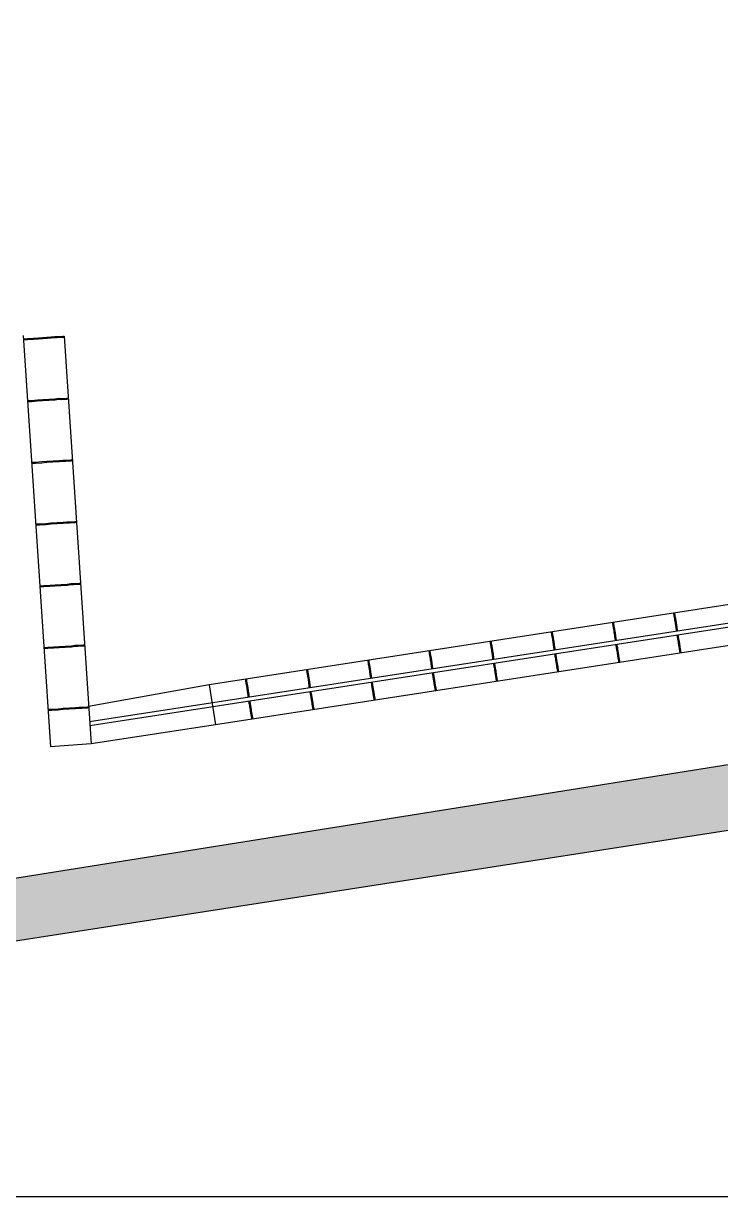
# Model space of a CAD drawing. Extents: x 1037 to 14540, y 1034 to 18285.
# Drawn here: x 12409 to 13096, y 14084 to 15240 of the extents above; entities that cross this region are included whole.
import ezdxf

# ---------------------------------------------------------------- set-up
doc = ezdxf.new("R2010")
doc.units = 0
doc.header["$LTSCALE"] = 100
doc.header["$MEASUREMENT"] = 0
for name, color, linetype in [('legenda testi', 7, 'CONTINUOUS'), ('murature polilinee', 7, 'CONTINUOUS'), ('murature retini', 253, 'CONTINUOUS'), ('proiezioni', 252, 'CONTINUOUS')]:
    doc.layers.add(name, color=color, linetype=linetype)

msp = doc.modelspace()

# ---------------------------------------------------------------- hatches: boundary and pattern name
at = {"layer": 'murature retini', "lineweight": 30}
h = msp.add_hatch(color=256, dxfattribs=at)
h.paths.add_polyline_path([(12325.4, 14386.1), (13607.9, 14590.4), (13499.7, 15175.4), (13788.9, 15228.9), (13750.9, 15438.3), (13750.1, 15456.9), (13775, 15457.9), (13775.7, 15443), (14099.7, 15504.1), (14075.1, 15638.1), (13769.8, 15580.5), (13771.2, 15547.9), (13746.2, 15546.8), (13743.9, 15601.1), (14134.4, 15674.8), (14270.6, 14934.1), (14183.5, 14739), (14091.9, 15206.2), (13591.4, 15113.6), (13685.5, 14604.7), (13761, 14618.7), (13805.3, 14510.4), (13269.8, 14427.9), (13298.8, 14239.8), (13191.6, 14266), (13162.6, 14454), (12351.7, 14328.2), (12346.5, 14328.2), (12343.4, 14351.9), (12328, 14350.9)])
h.paths.add_polyline_path([(10845.6, 15581.7), (10799.4, 15652.1), (10845.6, 15680.2), (10820.4, 15723.4), (10929.9, 15793.3), (10874.4, 15880.4), (10882.8, 15885.8), (10877.4, 15894.2), (10898.5, 15907.6), (10893.1, 15916.1), (10929.9, 15939.6), (10932.6, 15993.8), (10942.6, 15993.3), (10943.8, 16018.3), (10953.8, 16017.8), (10954.3, 16027.8), (11094.1, 16020.9), (11093.5, 16005.9), (11103.5, 16005.5), (11100.2, 15921.1), (11340.7, 15911.3), (11347.6, 15890.3), (11355.9, 15869), (11531.7, 15863.1), (11539, 15903.3), (11779.4, 15893.5), (11787.8, 16099.3), (11844.1, 16125.5), (11849.9, 16266.9), (11795.8, 16297.6), (11804.1, 16502.3), (11563.7, 16512), (11544.7, 16551.3), (11380.5, 16556.6), (11367.2, 16520), (11124.9, 16529.9), (11121.4, 16446.5), (11111.4, 16446.9), (11110.8, 16432), (10970.9, 16436.4), (10971.2, 16446.4), (10961.2, 16446.7), (10962, 16471.7), (10952, 16472), (10953.6, 16522), (10913.3, 16551.5), (10919.2, 16559.6), (10899, 16574.3), (10904.9, 16582.4), (10896.8, 16588.3), (10957.8, 16671.7), (10852.9, 16748.5), (10882.4, 16788.8), (10741.2, 16892.1), (10711.7, 16851.8), (10606.7, 16928.5), (10545.7, 16845.1), (10537.7, 16851), (10531.8, 16843), (10511.6, 16857.7), (10505.7, 16849.7), (10465.3, 16879.2), (10415.4, 16881.8), (10415.9, 16891.8), (10391, 16893.1), (10391.5, 16903.1), (10381.5, 16903.7), (10389.5, 17053.5), (10414.4, 17052.1), (10416.5, 17092.1), (9906.3, 17109), (9905.8, 17069), (9930.8, 17068.6), (9928.8, 16918.6), (9918.8, 16918.8), (9918.7, 16908.8), (9893.7, 16909.1), (9893.6, 16899.1), (9843.6, 16899.8), (9801.3, 16873), (9796, 16881.4), (9774.9, 16868), (9769.5, 16876.5), (9761.1, 16871.1), (9705.7, 16958.4), (9596, 16888.7), (9569.2, 16930.9), (9421.4, 16837.2), (9448.2, 16795), (9338.4, 16725.3), (9393.8, 16638.1), (9385.3, 16632.7), (9390.7, 16624.3), (9369.6, 16610.9), (9374.9, 16602.4), (9332.7, 16575.6), (9331, 16525.7), (9321, 16526), (9320.1, 16501), (9310.1, 16501.4), (9309.8, 16491.4), (9169.9, 16496.2), (9170.6, 16516.2), (9090.6, 16518.9), (9095.4, 16656.9), (9173.9, 16654.2), (9179.5, 16872.5), (8951.3, 16881.1), (8953.1, 16935.7), (9180.9, 16927.8), (9183, 17024.5), (9254.7, 17023.6), (9252.7, 16875.4), (9604.1, 17105), (9586.4, 17142.1), (9256.4, 17146.6), (9255.8, 17103.5), (9186.1, 17104.5), (9186.2, 17114.5), (8824.1, 17119.5), (8823.9, 17111.8), (8813.9, 17112.1), (8814.1, 17119.6), (8616.3, 17122.3), (8613.8, 16942.4), (8809.6, 16939.7), (8811.6, 17022.1), (8821.6, 17021.9), (8819.6, 16940.3), (8853.2, 16939.1), (8851.4, 16884.3), (8623.2, 16891.7), (8622.8, 16880.7), (8482, 16860.8), (8481.7, 16850.8), (8451.7, 16851.8), (8425.9, 16883.4), (8426.5, 16898.4), (8436.5, 16898), (8437.3, 16923), (8427.3, 16923.4), (8428.5, 16958.3), (8408.5, 16959), (8411.8, 17054), (8431.8, 17053.4), (8432.9, 17088.4), (8442.9, 17088), (8445.2, 17138.8), (8463.4, 17138.5), (8468.2, 17394.1), (8543.2, 17392.7), (8541, 17275.1), (9100.9, 17264.6), (9103.1, 17382.2), (9168.1, 17381.3), (9166.1, 17273.5), (9669.5, 17264.1), (9670.2, 17301.7), (9731.7, 17300.6), (9731, 17262.9), (10300.9, 17252.2), (10302.9, 17359.7), (10372.7, 17358.4), (10370.7, 17250.9), (10965.6, 17239.8), (10963.4, 17365.6), (11039.4, 17367), (11042.2, 17210.6), (12047.6, 17235.5), (12046.7, 17358.8), (12123.7, 17352.9), (12124.7, 17250.2), (12265.4, 17263.7), (12393, 17276), (12398.9, 17226.8), (12325.6, 17219.8), (12351.6, 17017.3), (12434, 17024.8), (12438.6, 16974.8), (12339.6, 16968.3), (12355.1, 16847.8), (12799.7, 16877.3), (12781.9, 17013), (12857.7, 17032.3), (12870.3, 16980.7), (13637, 17097.9), (13625.3, 17221.5), (13827.9, 17269.4), (13862.2, 17112.3), (14105.8, 15822), (13783.3, 15761.1), (13636.3, 16983.1), (13270.8, 16921.7), (13272.9, 16909.1), (12945.2, 16854), (12285.2, 16810.3), (12267.6, 17213.7), (12152, 17202.6), (12153.7, 17175.6), (12158.7, 17175.9), (12162.6, 17097), (12157.5, 17096.8), (12158.5, 17069.9), (12153.7, 17069.7), (12170.7, 16680.9), (12174.7, 16681.3), (12177.2, 16654.5), (12183.3, 16655.1), (12188.5, 16576.2), (12183.4, 16575.9), (12185.2, 16549), (12181.2, 16548.7), (12195.7, 16329.2), (12148.3, 16326.1), (12147.9, 16331.5), (12075.2, 16332.7), (12023.9, 17107.9), (11147.1, 17086.1), (11146.4, 17036.2), (11055.1, 17037.5), (11056.9, 17111.4), (10727, 17119.3), (10707.9, 17082.9), (11050.4, 16840.3), (11053.2, 16957.5), (11145.3, 16956.2), (11140.7, 16616.5), (11927.4, 16584.6), (11894.7, 15803.3), (11134.3, 15822.4), (11129.8, 15649.3), (11047, 15650.4), (11048, 15691.6), (11018.4, 15692)])
h.paths.add_polyline_path([(12018, 15320.1), (12165.1, 15316.4), (12114, 15797.8), (12001.1, 15800.7), (12005.2, 15901.6), (12072.3, 15899.9), (12070.9, 16117.5), (12161.5, 16131.5), (12161.2, 16136.9), (12208.2, 16140.2), (12223.5, 15909.5), (12228.3, 15909.8), (12229.9, 15885.7), (12235, 15886.1), (12240.2, 15807.2), (12235.2, 15806.9), (12236.8, 15782.8), (12231.9, 15782.5), (12259.5, 15366.1), (12264.3, 15366.4), (12265.9, 15342.3), (12271, 15342.7), (12276.2, 15263.8), (12271.1, 15263.5), (12272.7, 15239.4), (12267.9, 15239.1), (12271.9, 15178.7), (12228.7, 15175.9), (12228.2, 15183.5), (12161.2, 15189.3), (12163, 15231.4), (12015.9, 15235.1)])
h.paths.add_polyline_path([(11511.5, 15332.8), (11918.1, 15322.6), (11915.9, 15237.6), (11509.4, 15247.8)])
h.paths.add_polyline_path([(10996.5, 15347.8), (11036.4, 15346.3), (11039.3, 15346.1), (11043.5, 15510.4), (11126.3, 15509.3), (11122.3, 15342.6), (11411.6, 15335.3), (11409.4, 15250.4), (10994.3, 15261)])
h.paths.add_polyline_path([(9465.1, 15299.2), (9465.4, 15319.2), (9495.5, 15413.4), (9557.6, 15411.9), (9557.7, 15416.9), (9562.7, 15416.8), (9563.5, 15431.4), (9571.7, 15442), (9588.1, 15442), (9599.6, 15431.4), (9599.6, 15414.9), (9604.6, 15415.8), (9604.6, 15409.2), (9650.5, 15410), (9269.3, 15686.8), (9243.5, 15687.1), (9233.1, 15588.2), (9135.8, 15589.5), (9138.6, 15656.4), (8910.9, 15663.8), (8912.6, 15719.1), (9140.9, 15711.7), (9149.8, 15929.9), (9073.6, 15932.7), (9078.7, 16070.7), (9158.7, 16067.7), (9159.4, 16087.7), (9299.3, 16082.6), (9299.2, 16072.6), (9309.2, 16072.4), (9308.7, 16047.4), (9318.7, 16047.2), (9317.8, 15993), (9353, 15967), (9347.1, 15959), (9367.3, 15944.2), (9361.3, 15936.1), (9369.4, 15930.2), (9308.2, 15847), (9412, 15770.6), (9382.3, 15730.3), (9523.3, 15626.6), (9553, 15666.9), (9658.6, 15589.2), (9719.8, 15672.4), (9727.8, 15666.5), (9733.8, 15674.6), (9753.9, 15659.7), (9759.8, 15667.8), (9800.3, 15638), (9851.7, 15635.3), (9851.2, 15625.3), (9876.2, 15624), (9875.6, 15614), (9885.6, 15613.5), (9877.7, 15463.7), (9852.7, 15465), (9850.6, 15425), (10360.8, 15408.2), (10361.3, 15448.2), (10336.3, 15448.5), (10338.3, 15598.5), (10348.3, 15598.3), (10348.4, 15608.3), (10373.4, 15608), (10373.6, 15618), (10425, 15617.3), (10465.5, 15643.5), (10471.9, 15635.9), (10493.9, 15649.4), (10499.2, 15641), (10507.7, 15646.3), (10555.6, 15570.7), (10676, 15642.1), (10704.6, 15593.1), (10799.6, 15651.8), (10845.6, 15581.7), (10535.2, 15391.2), (10535.2, 15368.7), (10875.6, 15352.4), (10873.3, 15263.8)])
h.paths.add_polyline_path([(8959.8, 15426.9), (9129, 15422.6), (9131.7, 15489.6), (9228.9, 15488.3), (9227.2, 15420.2), (9356.8, 15416.9), (9372.3, 15321.5), (9372, 15301.5), (8956.9, 15311.9)], flags=17)
h.paths.add_polyline_path([(8364.6, 15496.3), (8444.4, 15494.2), (8559.4, 15447), (8558.9, 15437), (8859.8, 15429.4), (8856.9, 15314.4), (8479.5, 15323.9), (8476.4, 15269.5), (8383.2, 15241.8), (8336.9, 15243.6), (8338.7, 15290.8), (8356.8, 15290.1), (8358.2, 15326), (8340.1, 15326.7), (8341, 15351), (8335.2, 15351.2), (8338.9, 15450.9), (8344.7, 15450.7), (8345.6, 15475), (8363.8, 15474.3)])
h.paths.add_polyline_path([(8446, 15779.8), (8445.7, 15769.8), (8584.8, 15740.6), (8584.5, 15729.6), (8812.7, 15722.3), (8810.9, 15667), (8571.5, 15674.7), (8564.7, 15547.1), (8381.5, 15546), (8382.8, 15581), (8362.8, 15581.7), (8365.8, 15676.7), (8385.8, 15676), (8386.9, 15711), (8396.9, 15710.7), (8397.7, 15735.7), (8387.7, 15736), (8388.2, 15751), (8416, 15780.8)])
h.paths.add_polyline_path([(8430.5, 16230.5), (8460.3, 16225.3), (8460, 16215.3), (8599.3, 16190.8), (8595.9, 16085.8), (8660.9, 16083.8), (8656.9, 15958.8), (8591.9, 15960.9), (8591.6, 15949.9), (8450.8, 15929.7), (8450.5, 15919.7), (8420.5, 15920.7), (8394.7, 15952.2), (8395.2, 15967.2), (8405.2, 15966.9), (8406, 15991.9), (8396, 15992.2), (8397.1, 16027.2), (8377.1, 16027.8), (8380.2, 16122.8), (8400.2, 16122.1), (8401.3, 16157.1), (8411.3, 16156.8), (8412.1, 16181.8), (8399.4, 16197.2)])
h.paths.add_polyline_path([(8419, 16682.2), (8446.9, 16711.9), (8476.9, 16710.9), (8476.5, 16700.9), (8615.6, 16671.4), (8615.2, 16660.4), (8680.2, 16658.2), (8675.9, 16533.2), (8610.9, 16535.5), (8607.3, 16430.5), (8466.7, 16415.4), (8466.3, 16405.4), (8436.2, 16402.1), (8407.4, 16437.4), (8421.1, 16452), (8421.9, 16477), (8412, 16477.3), (8413.2, 16512.3), (8393.2, 16513), (8396.4, 16607.9), (8416.4, 16607.3), (8417.6, 16642.2), (8427.6, 16641.9), (8428.5, 16666.9), (8418.5, 16667.2)])
h.paths.add_polyline_path([(11488.2, 14938.3), (11908.2, 14928.3), (11907.5, 14903.3), (12007.5, 14901), (12008.1, 14926), (12158.5, 14922.4), (12160.2, 14963.3), (12242.4, 14968.7), (12241.7, 14978.7), (12284.9, 14981.6), (12289.7, 14910.1), (12294.5, 14910.4), (12296.1, 14886.3), (12301.2, 14886.7), (12306.4, 14807.8), (12301.3, 14807.5), (12302.9, 14783.4), (12298.1, 14783.1), (12326.7, 14351), (12344.8, 14352.2), (12346.4, 14327.9), (12352.2, 14328.3), (12358.8, 14228.8), (12353, 14228.4), (12354.7, 14202.2), (12318.3, 14203.7), (12318, 14197.9), (12218.4, 14201.9), (12218.6, 14207.7), (12194.3, 14208.7), (12195, 14226.8), (12121.1, 14229.8), (12120.9, 14225.4), (12090.8, 14226.8), (12096.3, 14342.9), (12202.2, 14338.6), (12194.4, 14456.9), (12016.2, 14464.2), (12016, 14459.2), (12006, 14459.6), (12006.8, 14479.6), (12016.8, 14479.2), (12016.6, 14474.2), (12193.7, 14467), (12186.2, 14580.2), (12021.2, 14586.9), (12019.8, 14554.1), (12009.8, 14554.5), (12011.2, 14587.3), (11825.3, 14594.9), (11824.5, 14576.3), (11812.1, 14576.9), (11818.2, 14725.6), (11830.5, 14725.2), (11825.7, 14604.9), (12011.6, 14597.3), (12012.9, 14630.2), (12022.9, 14629.8), (12021.6, 14596.9), (12185.6, 14590.3), (12178.1, 14703.5), (12026.1, 14709.7), (12025.9, 14704.7), (12015.9, 14705.1), (12016.8, 14725.1), (12026.7, 14724.7), (12026.5, 14719.7), (12177.4, 14713.6), (12169.6, 14831.9), (12031.3, 14837.5), (12029.8, 14799.6), (12019.8, 14800), (12021.3, 14837.9), (11835.4, 14845.4), (11833.8, 14804.9), (11821.4, 14805.1), (11821.8, 14815.9), (11784.6, 14817.5), (11785.8, 14847.4), (11664.8, 14852.3), (11663.9, 14830.6), (11636.5, 14831.8), (11637.4, 14853.5), (11485.1, 14859.6)])
h.paths.add_polyline_path([(10831.6, 14382.5), (10927.7, 14379.9), (10932, 14694.5), (10985.2, 14693.9), (10994.9, 14730.6), (11020.8, 14783.5), (10933.1, 14784.5), (10933.7, 14874.2), (10573.8, 14883.5), (10572.6, 14783.5), (10497.6, 14785.4), (10498.8, 14885.4), (10143.9, 14894.7), (10139.3, 14794.7), (10064.3, 14796.7), (10068.1, 14878.9), (9703.6, 14888.4), (9701.5, 14806.1), (9626.5, 14808.1), (9629, 14903), (9458.4, 14907.5), (9460.6, 14992.4), (10888.5, 14955.4), (10887.9, 14930.4), (10987.9, 14927.8), (10988.5, 14952.8), (11102, 14949.8), (11100, 14833.8), (11053.2, 14793.6), (11013.8, 14724.1), (11000.7, 14648.7), (11013.8, 14573.3), (11053.2, 14503.7), (11099.9, 14462.6), (11224.5, 14463.4), (11271.6, 14503.7), (11311, 14573.3), (11324.1, 14648.7), (11311, 14724.1), (11271.6, 14793.6), (11225, 14833.7), (11227, 14944.6), (11388.3, 14940.7), (11385.1, 14863.7), (11371, 14864.3), (11370.3, 14623.4), (11480.4, 14618.9), (11480, 14608.9), (11370.2, 14613.4), (11369.5, 14372.4), (11570.1, 14364.3), (11579.9, 14604.8), (11569.9, 14605.3), (11570.3, 14615.2), (11590.3, 14614.4), (11580.1, 14363.9), (11590.1, 14363.5), (11584.6, 14248.5), (11554.8, 14250), (11555, 14253.6), (11480.8, 14257.2), (11480.1, 14239), (11455.8, 14240), (11455.5, 14234.2), (11355.9, 14238.3), (11356.1, 14244.1), (11331.8, 14245.1), (11332.5, 14263.2), (11049.6, 14275.3), (11048.9, 14257.2), (11024.5, 14258.2), (11024.3, 14252.4), (10924.7, 14256.5), (10924.9, 14262.3), (10900.6, 14263.2), (10901.3, 14281.4), (10827.4, 14284.4), (10827.2, 14279.9), (10797.1, 14281.3), (10799, 14320.4), (10829, 14319.2)])
h.paths.add_polyline_path([(11665.1, 14360.5), (11765.9, 14356.4), (11767.1, 14386.3), (11804.3, 14384.8), (11808.9, 14497.4), (11821.3, 14496.7), (11815.5, 14354.3), (12001.4, 14346.8), (12002.9, 14384.6), (12012.9, 14384.2), (12011.4, 14346.4), (12021.4, 14346), (12015.9, 14230.4), (11986.1, 14231.8), (11986.2, 14235.5), (11912.1, 14239), (11911.3, 14220.9), (11887, 14221.9), (11886.8, 14216.1), (11787.1, 14220.1), (11787.4, 14225.9), (11763, 14226.9), (11763.8, 14245), (11689.9, 14248), (11689.7, 14243.6), (11659.6, 14245)], flags=17)
h.paths.add_polyline_path([(10495.5, 14615.4), (10570.5, 14613.5), (10568, 14408.5), (10718, 14404.6), (10716.5, 14323.8), (10724, 14323.5), (10722.2, 14284.9), (10692.4, 14286.3), (10692.5, 14290), (10618.4, 14293.5), (10617.5, 14275.4), (10593.2, 14276.6), (10592.9, 14270.8), (10493.3, 14275.5), (10493.6, 14281.3), (10469.3, 14282.4), (10470.1, 14300.6), (10396.6, 14304.1), (10396.4, 14300.1), (10366.3, 14301.5), (10368.3, 14343.5), (10400.9, 14342), (10418.2, 14439.3), (10493.4, 14435.1)], flags=17)
h.paths.add_polyline_path([(10056.4, 14626.8), (10131.4, 14624.9), (10123.6, 14455.7), (10229.1, 14449.8), (10245, 14349.1), (10293.4, 14347.2), (10291.4, 14305.1), (10261.5, 14306.5), (10261.7, 14310.5), (10187.9, 14314), (10187, 14295.9), (10162.7, 14297), (10162.4, 14291.2), (10062.8, 14296), (10063.1, 14301.8), (10038.8, 14302.9), (10039.6, 14321), (9963.2, 14324.7), (9963, 14320.7), (9932.9, 14322.1), (9934.6, 14358.8), (9946.2, 14358.7), (9955.4, 14451.7), (10048.2, 14449.3)], flags=17)
h.paths.add_polyline_path([(9622.1, 14638.1), (9697.1, 14636.2), (9692.4, 14458.5), (9843.1, 14454.6), (9847.5, 14360.9), (9859.6, 14360.8), (9858, 14325.7), (9828.1, 14327.1), (9828.3, 14331.1), (9751.6, 14334.7), (9750.7, 14316.6), (9726.4, 14317.8), (9726.1, 14312), (9626.5, 14316.7), (9626.8, 14322.5), (9602.5, 14323.6), (9603.3, 14341.8), (9527.2, 14345.4), (9527, 14341.4), (9496.9, 14342.8), (9499.2, 14391.8), (9552.6, 14389.2), (9555, 14506.6), (9618.6, 14503.2)], flags=17)
h.paths.add_polyline_path([(9183.8, 14649.5), (9258.8, 14647.6), (9254, 14522.6), (9360.3, 14517), (9381.5, 14397.4), (9424.3, 14395.3), (9422, 14346.4), (9392.1, 14347.8), (9392.3, 14351.8), (9315.3, 14355.5), (9314.4, 14337.3), (9290.1, 14338.5), (9289.8, 14332.7), (9190.2, 14337.4), (9190.5, 14343.2), (9166.2, 14344.4), (9167, 14362.5), (9093, 14366), (9092.8, 14362), (9062.8, 14363.4), (9064.4, 14396.2), (9084.7, 14395.6), (9087.5, 14403.3), (9099.1, 14403), (9113.2, 14551.3), (9179.9, 14549.6)])
h.paths.add_polyline_path([(8873.9, 14657.5), (8870, 14557.6), (8962.3, 14555.2), (8974.1, 14406.2), (8980.5, 14406), (8982.9, 14398.3), (8989.4, 14398.1), (8987.9, 14367), (8958, 14368.4), (8958.1, 14372.4), (8884.1, 14375.9), (8883.2, 14357.8), (8858.9, 14359), (8858.6, 14353.2), (8759, 14357.9), (8759.3, 14363.7), (8735, 14364.9), (8735.8, 14383), (8669.4, 14386.1), (8669.2, 14382.2), (8639.1, 14383.6), (8641, 14424.1), (8668.1, 14423.4), (8677.8, 14576.6), (8790.6, 14573.7), (8792.7, 14659.7)], flags=17)
h.paths.add_polyline_path([(8331.1, 15088.9), (8375.4, 15087.2), (8460, 15074.4), (8459.9, 15018.4), (8849.2, 15008.3), (8848.6, 14983.3), (8948.6, 14980.7), (8949.2, 15005.7), (9360.6, 14995), (9358.4, 14910.1), (9269.1, 14912.4), (9265.4, 14817.4), (9190.4, 14819.4), (9194.3, 14919.3), (8884.4, 14927.4), (8880.5, 14827.4), (8796.9, 14829.6), (8799.4, 14929.6), (8484.5, 14937.8), (8465.7, 14582.1), (8543.7, 14580.1), (8540.3, 14426.7), (8566, 14426), (8564.2, 14387.1), (8534.3, 14388.6), (8534.5, 14392.6), (8464.6, 14395.9), (8462.8, 14325.8), (8412.8, 14327.1), (8414.4, 14387.1), (8323.1, 14389.4), (8324.3, 14421.5), (8306.1, 14422.1), (8307, 14446.5), (8301.3, 14446.7), (8305, 14546.4), (8310.8, 14546.1), (8311.7, 14570.5), (8329.8, 14569.8), (8332.7, 14644.6), (8328.7, 14644.7), (8333.1, 14779.6), (8337.7, 14779.5), (8340.5, 14854.5), (8322.4, 14855.2), (8323.3, 14879.5), (8317.5, 14879.7), (8321.2, 14979.4), (8327, 14979.2), (8327.9, 15003.5), (8346.1, 15002.8), (8347.5, 15041), (8329.4, 15041.7)])

# ---------------------------------------------------------------- linework, layer by layer
at = {"layer": 'legenda testi'}
msp.add_lwpolyline([(7937.2, 14084.1), (14443.4, 14084.1), (14443.4, 18195), (7937.2, 18195)], close=True, dxfattribs=at)
at = {"layer": 'murature polilinee', "lineweight": 30}
for points in [[(14134.4, 15674.8), (14270.6, 14934.1), (14183.5, 14739), (14091.9, 15206.2), (13591.4, 15113.6), (13685.5, 14604.7), (13761, 14618.7), (13805.3, 14510.4), (13269.8, 14427.9), (13298.8, 14239.8), (13191.6, 14266), (13162.6, 14454), (12351.7, 14328.2)], [(12325.4, 14386.1), (13607.9, 14590.4), (13499.7, 15175.4), (13788.9, 15228.9), (13750.9, 15438.3)]]:
    msp.add_lwpolyline(points, dxfattribs=at)
at = {"layer": 'proiezioni', "lineweight": 30}
for p, q in [((12408.4, 14932.8), (12435.3, 14527.5)), ((13421.8, 14716.6), (12591.6, 14588.6)), ((13414.4, 14697.3), (12473.7, 14552.2)), ((13419.1, 14693.9), (12474, 14548.2)), ((13468.7, 14683.4), (12597.7, 14549)), ((12591.6, 14588.6), (12472.7, 14567.1)), ((12597.7, 14549), (12475.2, 14530.2))]:
    msp.add_line(p, q, dxfattribs=at)
at = {"layer": 'proiezioni', "linetype": 'Continuous', "lineweight": 30}
for p, q in [((12591.6, 14588.6), (12597.7, 14549)), ((12475.2, 14530.2), (12435.3, 14527.5))]:
    msp.add_line(p, q, dxfattribs=at)
at = {"layer": 'proiezioni', "lineweight": 30}
for points in [[(12408.6, 14929.7), (12412.3, 14929.8), (12418.4, 14930.2), (12423.5, 14930.7), (12435.6, 14931.4), (12439.1, 14931.8), (12441.7, 14931.8), (12447.3, 14932.1), (12448.6, 14932.3), (12448.6, 14932.3), (12475.2, 14530.2)], [(12408.7, 14928.7), (12412.4, 14928.8), (12418.5, 14929.2), (12423.6, 14929.7), (12435.7, 14930.4), (12439.2, 14930.8), (12441.8, 14930.8), (12447.3, 14931.1), (12448.6, 14931.3)], [(12412.7, 14868.8), (12416.4, 14868.9), (12422.4, 14869.4), (12427.6, 14869.8), (12439.6, 14870.5), (12443.1, 14871), (12445.8, 14870.9), (12451.3, 14871.2), (12452.6, 14871.4)], [(12412.7, 14867.8), (12416.4, 14867.9), (12422.5, 14868.4), (12427.6, 14868.8), (12439.7, 14869.5), (12443.2, 14870), (12445.8, 14869.9), (12451.4, 14870.2), (12452.7, 14870.4)], [(12416.7, 14807.9), (12420.4, 14808.1), (12426.5, 14808.5), (12431.6, 14809), (12443.7, 14809.7), (12447.2, 14810.1), (12449.8, 14810.1), (12455.3, 14810.4), (12456.6, 14810.6)], [(12416.8, 14806.9), (12420.4, 14807.1), (12426.5, 14807.5), (12431.7, 14808), (12443.7, 14808.7), (12447.2, 14809.1), (12449.9, 14809.1), (12455.4, 14809.4), (12456.7, 14809.6)], [(12420.7, 14747.1), (12424.4, 14747.2), (12430.5, 14747.6), (12435.6, 14748.1), (12447.7, 14748.8), (12451.2, 14749.2), (12453.8, 14749.2), (12459.3, 14749.5), (12460.6, 14749.7)], [(12420.8, 14746.1), (12424.5, 14746.2), (12430.5, 14746.6), (12435.7, 14747.1), (12447.8, 14747.8), (12451.3, 14748.2), (12453.9, 14748.2), (12459.4, 14748.5), (12460.7, 14748.7)], [(12424.8, 14686.2), (12428.4, 14686.3), (12434.5, 14686.8), (12439.7, 14687.2), (12451.7, 14687.9), (12455.2, 14688.4), (12457.9, 14688.3), (12463.4, 14688.6), (12464.7, 14688.8)], [(12424.8, 14685.2), (12428.5, 14685.3), (12434.6, 14685.8), (12439.7, 14686.2), (12451.8, 14686.9), (12455.3, 14687.4), (12457.9, 14687.3), (12463.4, 14687.6), (12464.7, 14687.8)], [(13049.2, 14659.2), (13049.3, 14658.3), (13049.4, 14657.6), (13049.5, 14656.8), (13049.6, 14656.2), (13049.7, 14655.6), (13049.8, 14655), (13050, 14654.4), (13050.1, 14653.7), (13050.2, 14653.1), (13050.3, 14652.4), (13050.4, 14651.8), (13050.6, 14651), (13050.7, 14650.3), (13050.8, 14649.5), (13050.9, 14648.7), (13051, 14647.9), (13051.1, 14647), (13051.3, 14646), (13051.4, 14645.1), (13051.5, 14644.1), (13051.7, 14643.1), (13051.8, 14642), (13051.9, 14641.4)], [(13050.2, 14659.3), (13050.3, 14658.5), (13050.4, 14657.7), (13050.5, 14657), (13050.6, 14656.3), (13050.7, 14655.7), (13050.8, 14655.1), (13051, 14654.5), (13051.1, 14653.9), (13051.2, 14653.3), (13051.3, 14652.6), (13051.4, 14651.9), (13051.6, 14651.2), (13051.7, 14650.5), (13051.8, 14649.7), (13051.9, 14648.9), (13052, 14648), (13052.1, 14647.1), (13052.3, 14646.2), (13052.4, 14645.2), (13052.5, 14644.3), (13052.7, 14643.2), (13052.8, 14642.2), (13052.9, 14641.5)], [(12928.6, 14640.6), (12928.7, 14639.7), (12928.8, 14639), (12928.9, 14638.3), (12929, 14637.6), (12929.1, 14637), (12929.3, 14636.4), (12929.4, 14635.8), (12929.5, 14635.1), (12929.6, 14634.5), (12929.8, 14633.9), (12929.9, 14633.2), (12930, 14632.5), (12930.1, 14631.7), (12930.2, 14630.9), (12930.3, 14630.1), (12930.5, 14629.3), (12930.6, 14628.4), (12930.7, 14627.5), (12930.8, 14626.5), (12931, 14625.5), (12931.1, 14624.5), (12931.2, 14623.5), (12931.3, 14622.8)], [(12929.6, 14640.7), (12929.7, 14639.9), (12929.8, 14639.1), (12929.9, 14638.4), (12930, 14637.7), (12930.1, 14637.1), (12930.3, 14636.5), (12930.4, 14635.9), (12930.5, 14635.3), (12930.6, 14634.7), (12930.7, 14634), (12930.9, 14633.3), (12931, 14632.6), (12931.1, 14631.9), (12931.2, 14631.1), (12931.3, 14630.3), (12931.4, 14629.4), (12931.6, 14628.5), (12931.7, 14627.6), (12931.8, 14626.6), (12931.9, 14625.7), (12932.1, 14624.6), (12932.2, 14623.6), (12932.3, 14622.9)], [(12988.9, 14649.9), (12989, 14649), (12989.1, 14648.3), (12989.2, 14647.6), (12989.3, 14646.9), (12989.4, 14646.3), (12989.6, 14645.7), (12989.7, 14645.1), (12989.8, 14644.4), (12989.9, 14643.8), (12990, 14643.2), (12990.2, 14642.5), (12990.3, 14641.8), (12990.4, 14641), (12990.5, 14640.2), (12990.6, 14639.4), (12990.7, 14638.6), (12990.9, 14637.7), (12991, 14636.8), (12991.1, 14635.8), (12991.2, 14634.8), (12991.4, 14633.8), (12991.5, 14632.7), (12991.6, 14632.1)], [(12989.9, 14650), (12990, 14649.2), (12990.1, 14648.4), (12990.2, 14647.7), (12990.3, 14647), (12990.4, 14646.4), (12990.5, 14645.8), (12990.7, 14645.2), (12990.8, 14644.6), (12990.9, 14644), (12991, 14643.3), (12991.1, 14642.6), (12991.3, 14641.9), (12991.4, 14641.2), (12991.5, 14640.4), (12991.6, 14639.6), (12991.7, 14638.7), (12991.9, 14637.8), (12992, 14636.9), (12992.1, 14635.9), (12992.2, 14635), (12992.4, 14633.9), (12992.5, 14632.9), (12992.6, 14632.2)], [(12428.8, 14625.3), (12432.5, 14625.5), (12438.5, 14625.9), (12443.7, 14626.4), (12455.8, 14627.1), (12459.3, 14627.5), (12461.9, 14627.5), (12467.4, 14627.8), (12468.7, 14628)], [(12868.4, 14631.3), (12868.4, 14630.4), (12868.5, 14629.7), (12868.6, 14629), (12868.7, 14628.3), (12868.9, 14627.7), (12869, 14627.1), (12869.1, 14626.5), (12869.2, 14625.8), (12869.3, 14625.2), (12869.5, 14624.6), (12869.6, 14623.9), (12869.7, 14623.2), (12869.8, 14622.4), (12869.9, 14621.6), (12870.1, 14620.8), (12870.2, 14620), (12870.3, 14619.1), (12870.4, 14618.2), (12870.5, 14617.2), (12870.7, 14616.2), (12870.8, 14615.2), (12870.9, 14614.2), (12871, 14613.5)], [(12869.3, 14631.4), (12869.4, 14630.6), (12869.5, 14629.8), (12869.6, 14629.1), (12869.7, 14628.5), (12869.8, 14627.8), (12870, 14627.2), (12870.1, 14626.6), (12870.2, 14626), (12870.3, 14625.4), (12870.5, 14624.7), (12870.6, 14624), (12870.7, 14623.3), (12870.8, 14622.6), (12870.9, 14621.8), (12871, 14621), (12871.2, 14620.1), (12871.3, 14619.2), (12871.4, 14618.3), (12871.5, 14617.4), (12871.7, 14616.4), (12871.8, 14615.3), (12871.9, 14614.3), (12872, 14613.6)], [(12992.2, 14628.1), (12992.4, 14627.3), (12992.6, 14626.2), (12992.8, 14625.1), (12992.9, 14624.1), (12993.1, 14623), (12993.3, 14622), (12993.5, 14621), (12993.6, 14620.1), (12993.7, 14619.2), (12993.9, 14618.3), (12994, 14617.5), (12994.1, 14616.6), (12994.3, 14615.8), (12994.4, 14615), (12994.5, 14614.2), (12994.7, 14613.4), (12994.8, 14612.6), (12994.9, 14612), (12995, 14611.4), (12995.1, 14610.9), (12995.1, 14610.5), (12995, 14610.3)], [(12993.2, 14628.3), (12993.4, 14627.5), (12993.6, 14626.4), (12993.8, 14625.3), (12993.9, 14624.2), (12994.1, 14623.2), (12994.3, 14622.2), (12994.4, 14621.2), (12994.6, 14620.3), (12994.7, 14619.3), (12994.9, 14618.5), (12995, 14617.6), (12995.1, 14616.8), (12995.3, 14615.9), (12995.4, 14615.1), (12995.5, 14614.3), (12995.7, 14613.5), (12995.8, 14612.8), (12995.9, 14612.1), (12996, 14611.5), (12996.1, 14611.1), (12996.1, 14610.7), (12996, 14610.5)], [(13052.5, 14637.4), (13052.7, 14636.6), (13052.9, 14635.5), (13053, 14634.4), (13053.2, 14633.4), (13053.4, 14632.3), (13053.6, 14631.3), (13053.7, 14630.3), (13053.9, 14629.4), (13054, 14628.5), (13054.2, 14627.6), (13054.3, 14626.7), (13054.4, 14625.9), (13054.6, 14625.1), (13054.7, 14624.3), (13054.8, 14623.5), (13055, 14622.7), (13055.1, 14621.9), (13055.2, 14621.3), (13055.3, 14620.7), (13055.4, 14620.2), (13055.4, 14619.8), (13055.3, 14619.6)], [(13053.5, 14637.6), (13053.7, 14636.8), (13053.8, 14635.7), (13054, 14634.6), (13054.2, 14633.5), (13054.4, 14632.5), (13054.6, 14631.5), (13054.7, 14630.5), (13054.9, 14629.6), (13055, 14628.6), (13055.1, 14627.8), (13055.3, 14626.9), (13055.4, 14626.1), (13055.5, 14625.2), (13055.7, 14624.4), (13055.8, 14623.6), (13056, 14622.8), (13056.1, 14622.1), (13056.2, 14621.4), (13056.3, 14620.8), (13056.4, 14620.4), (13056.4, 14620), (13056.3, 14619.8)], [(12428.9, 14624.3), (12432.5, 14624.5), (12438.6, 14624.9), (12443.8, 14625.4), (12455.8, 14626.1), (12459.3, 14626.5), (12462, 14626.5), (12467.5, 14626.8), (12468.8, 14627)], [(12808.1, 14622), (12808.2, 14621.1), (12808.2, 14620.4), (12808.3, 14619.7), (12808.5, 14619), (12808.6, 14618.4), (12808.7, 14617.8), (12808.8, 14617.2), (12808.9, 14616.6), (12809.1, 14615.9), (12809.2, 14615.3), (12809.3, 14614.6), (12809.4, 14613.9), (12809.5, 14613.1), (12809.6, 14612.3), (12809.8, 14611.5), (12809.9, 14610.7), (12810, 14609.8), (12810.1, 14608.9), (12810.2, 14607.9), (12810.4, 14606.9), (12810.5, 14605.9), (12810.7, 14604.9), (12810.8, 14604.2)], [(12809.1, 14622.1), (12809.1, 14621.3), (12809.2, 14620.5), (12809.3, 14619.8), (12809.4, 14619.2), (12809.6, 14618.5), (12809.7, 14617.9), (12809.8, 14617.3), (12809.9, 14616.7), (12810, 14616.1), (12810.2, 14615.4), (12810.3, 14614.7), (12810.4, 14614), (12810.5, 14613.3), (12810.6, 14612.5), (12810.8, 14611.7), (12810.9, 14610.8), (12811, 14609.9), (12811.1, 14609), (12811.2, 14608.1), (12811.4, 14607.1), (12811.5, 14606), (12811.6, 14605), (12811.7, 14604.3)], [(12932, 14618.8), (12932.1, 14618), (12932.3, 14616.9), (12932.5, 14615.8), (12932.7, 14614.8), (12932.8, 14613.7), (12933, 14612.7), (12933.2, 14611.8), (12933.3, 14610.8), (12933.4, 14609.9), (12933.6, 14609), (12933.7, 14608.2), (12933.8, 14607.3), (12934, 14606.5), (12934.1, 14605.7), (12934.3, 14604.9), (12934.4, 14604.1), (12934.5, 14603.3), (12934.7, 14602.7), (12934.7, 14602.1), (12934.8, 14601.6), (12934.8, 14601.2), (12934.7, 14601)], [(12933, 14619), (12933.1, 14618.2), (12933.3, 14617.1), (12933.5, 14616), (12933.6, 14614.9), (12933.8, 14613.9), (12934, 14612.9), (12934.2, 14611.9), (12934.3, 14611), (12934.4, 14610.1), (12934.6, 14609.2), (12934.7, 14608.3), (12934.8, 14607.5), (12935, 14606.6), (12935.1, 14605.8), (12935.2, 14605), (12935.4, 14604.2), (12935.5, 14603.5), (12935.6, 14602.8), (12935.7, 14602.2), (12935.8, 14601.8), (12935.8, 14601.4), (12935.7, 14601.2)], [(12747.8, 14612.7), (12747.9, 14611.8), (12748, 14611.1), (12748.1, 14610.4), (12748.2, 14609.7), (12748.3, 14609.1), (12748.4, 14608.5), (12748.5, 14607.9), (12748.7, 14607.3), (12748.8, 14606.6), (12748.9, 14606), (12749, 14605.3), (12749.1, 14604.6), (12749.2, 14603.8), (12749.4, 14603), (12749.5, 14602.2), (12749.6, 14601.4), (12749.7, 14600.5), (12749.8, 14599.6), (12750, 14598.6), (12750.1, 14597.6), (12750.2, 14596.6), (12750.4, 14595.6), (12750.5, 14594.9)], [(12748.8, 14612.8), (12748.9, 14612), (12748.9, 14611.2), (12749, 14610.5), (12749.2, 14609.9), (12749.3, 14609.2), (12749.4, 14608.6), (12749.5, 14608), (12749.6, 14607.4), (12749.8, 14606.8), (12749.9, 14606.1), (12750, 14605.4), (12750.1, 14604.7), (12750.2, 14604), (12750.3, 14603.2), (12750.5, 14602.4), (12750.6, 14601.5), (12750.7, 14600.6), (12750.8, 14599.7), (12750.9, 14598.8), (12751.1, 14597.8), (12751.2, 14596.8), (12751.4, 14595.7), (12751.5, 14595)], [(12871.7, 14609.5), (12871.8, 14608.7), (12872, 14607.6), (12872.2, 14606.5), (12872.4, 14605.5), (12872.6, 14604.4), (12872.7, 14603.4), (12872.9, 14602.5), (12873, 14601.5), (12873.2, 14600.6), (12873.3, 14599.7), (12873.4, 14598.9), (12873.6, 14598), (12873.7, 14597.2), (12873.8, 14596.4), (12874, 14595.6), (12874.1, 14594.8), (12874.2, 14594), (12874.4, 14593.4), (12874.5, 14592.8), (12874.5, 14592.3), (12874.5, 14592), (12874.5, 14591.7)], [(12872.7, 14609.7), (12872.8, 14608.9), (12873, 14607.8), (12873.2, 14606.7), (12873.4, 14605.6), (12873.5, 14604.6), (12873.7, 14603.6), (12873.9, 14602.6), (12874, 14601.7), (12874.1, 14600.8), (12874.3, 14599.9), (12874.4, 14599), (12874.5, 14598.2), (12874.7, 14597.3), (12874.8, 14596.5), (12875, 14595.7), (12875.1, 14594.9), (12875.2, 14594.2), (12875.4, 14593.5), (12875.4, 14592.9), (12875.5, 14592.5), (12875.5, 14592.1), (12875.4, 14591.9)], [(12627.2, 14594.1), (12627.3, 14593.2), (12627.4, 14592.5), (12627.5, 14591.8), (12627.6, 14591.1), (12627.7, 14590.5), (12627.8, 14589.9), (12628, 14589.3), (12628.1, 14588.7), (12628.2, 14588), (12628.3, 14587.4), (12628.4, 14586.7), (12628.6, 14586), (12628.7, 14585.2), (12628.8, 14584.4), (12628.9, 14583.6), (12629, 14582.8), (12629.1, 14581.9), (12629.3, 14581), (12629.4, 14580), (12629.5, 14579), (12629.7, 14578), (12629.8, 14577), (12629.9, 14576.3)], [(12628.2, 14594.2), (12628.3, 14593.4), (12628.4, 14592.6), (12628.5, 14591.9), (12628.6, 14591.3), (12628.7, 14590.6), (12628.8, 14590), (12628.9, 14589.4), (12629.1, 14588.8), (12629.2, 14588.2), (12629.3, 14587.5), (12629.4, 14586.8), (12629.5, 14586.1), (12629.7, 14585.4), (12629.8, 14584.6), (12629.9, 14583.8), (12630, 14582.9), (12630.1, 14582), (12630.2, 14581.1), (12630.4, 14580.2), (12630.5, 14579.2), (12630.6, 14578.2), (12630.8, 14577.1), (12630.9, 14576.4)], [(12687.5, 14603.4), (12687.6, 14602.5), (12687.7, 14601.8), (12687.8, 14601.1), (12687.9, 14600.4), (12688, 14599.8), (12688.1, 14599.2), (12688.2, 14598.6), (12688.4, 14598), (12688.5, 14597.3), (12688.6, 14596.7), (12688.7, 14596), (12688.8, 14595.3), (12689, 14594.5), (12689.1, 14593.7), (12689.2, 14592.9), (12689.3, 14592.1), (12689.4, 14591.2), (12689.5, 14590.3), (12689.7, 14589.3), (12689.8, 14588.3), (12689.9, 14587.3), (12690.1, 14586.3), (12690.2, 14585.6)], [(12688.5, 14603.5), (12688.6, 14602.7), (12688.7, 14601.9), (12688.8, 14601.2), (12688.9, 14600.6), (12689, 14599.9), (12689.1, 14599.3), (12689.2, 14598.7), (12689.4, 14598.1), (12689.5, 14597.5), (12689.6, 14596.8), (12689.7, 14596.1), (12689.8, 14595.4), (12689.9, 14594.7), (12690.1, 14593.9), (12690.2, 14593.1), (12690.3, 14592.2), (12690.4, 14591.3), (12690.5, 14590.4), (12690.7, 14589.5), (12690.8, 14588.5), (12690.9, 14587.5), (12691.1, 14586.4), (12691.2, 14585.7)], [(12811.4, 14600.2), (12811.5, 14599.4), (12811.7, 14598.3), (12811.9, 14597.3), (12812.1, 14596.2), (12812.3, 14595.1), (12812.4, 14594.1), (12812.6, 14593.2), (12812.7, 14592.2), (12812.9, 14591.3), (12813, 14590.4), (12813.1, 14589.6), (12813.3, 14588.7), (12813.4, 14587.9), (12813.5, 14587.1), (12813.7, 14586.3), (12813.8, 14585.5), (12814, 14584.8), (12814.1, 14584.1), (12814.2, 14583.5), (12814.2, 14583), (12814.2, 14582.7), (12814.2, 14582.4)], [(12812.4, 14600.4), (12812.5, 14599.6), (12812.7, 14598.5), (12812.9, 14597.4), (12813.1, 14596.3), (12813.3, 14595.3), (12813.4, 14594.3), (12813.6, 14593.3), (12813.7, 14592.4), (12813.9, 14591.5), (12814, 14590.6), (12814.1, 14589.7), (12814.3, 14588.9), (12814.4, 14588), (12814.5, 14587.2), (12814.7, 14586.4), (12814.8, 14585.6), (12815, 14584.9), (12815.1, 14584.2), (12815.2, 14583.6), (12815.2, 14583.2), (12815.2, 14582.8), (12815.2, 14582.6)], [(12690.8, 14581.6), (12690.9, 14580.8), (12691.1, 14579.7), (12691.3, 14578.7), (12691.5, 14577.6), (12691.7, 14576.5), (12691.9, 14575.5), (12692, 14574.6), (12692.2, 14573.6), (12692.3, 14572.7), (12692.4, 14571.8), (12692.6, 14571), (12692.7, 14570.1), (12692.8, 14569.3), (12693, 14568.5), (12693.1, 14567.7), (12693.3, 14566.9), (12693.4, 14566.2), (12693.5, 14565.5), (12693.6, 14564.9), (12693.6, 14564.4), (12693.6, 14564.1), (12693.6, 14563.8)], [(12691.8, 14581.8), (12691.9, 14581), (12692.1, 14579.9), (12692.3, 14578.8), (12692.5, 14577.7), (12692.7, 14576.7), (12692.8, 14575.7), (12693, 14574.7), (12693.1, 14573.8), (12693.3, 14572.9), (12693.4, 14572), (12693.6, 14571.1), (12693.7, 14570.3), (12693.8, 14569.4), (12694, 14568.6), (12694.1, 14567.8), (12694.2, 14567), (12694.4, 14566.3), (12694.5, 14565.6), (12694.6, 14565.1), (12694.6, 14564.6), (12694.6, 14564.2), (12694.6, 14564)], [(12751.1, 14590.9), (12751.2, 14590.1), (12751.4, 14589), (12751.6, 14588), (12751.8, 14586.9), (12752, 14585.8), (12752.1, 14584.8), (12752.3, 14583.9), (12752.4, 14582.9), (12752.6, 14582), (12752.7, 14581.1), (12752.9, 14580.3), (12753, 14579.4), (12753.1, 14578.6), (12753.3, 14577.8), (12753.4, 14577), (12753.5, 14576.2), (12753.7, 14575.5), (12753.8, 14574.8), (12753.9, 14574.2), (12753.9, 14573.7), (12753.9, 14573.4), (12753.9, 14573.1)], [(12752.1, 14591.1), (12752.2, 14590.3), (12752.4, 14589.2), (12752.6, 14588.1), (12752.8, 14587), (12753, 14586), (12753.1, 14585), (12753.3, 14584), (12753.4, 14583.1), (12753.6, 14582.2), (12753.7, 14581.3), (12753.8, 14580.4), (12754, 14579.6), (12754.1, 14578.7), (12754.2, 14577.9), (12754.4, 14577.1), (12754.5, 14576.3), (12754.7, 14575.6), (12754.8, 14574.9), (12754.9, 14574.4), (12754.9, 14573.9), (12754.9, 14573.5), (12754.9, 14573.3)], [(12630.5, 14572.3), (12630.7, 14571.5), (12630.8, 14570.4), (12631, 14569.4), (12631.2, 14568.3), (12631.4, 14567.3), (12631.6, 14566.2), (12631.7, 14565.3), (12631.9, 14564.3), (12632, 14563.4), (12632.1, 14562.5), (12632.3, 14561.7), (12632.4, 14560.8), (12632.5, 14560), (12632.7, 14559.2), (12632.8, 14558.4), (12633, 14557.6), (12633.1, 14556.9), (12633.2, 14556.2), (12633.3, 14555.6), (12633.4, 14555.1), (12633.4, 14554.8), (12633.3, 14554.5)], [(12631.5, 14572.5), (12631.6, 14571.7), (12631.8, 14570.6), (12632, 14569.5), (12632.2, 14568.4), (12632.4, 14567.4), (12632.6, 14566.4), (12632.7, 14565.4), (12632.9, 14564.5), (12633, 14563.6), (12633.1, 14562.7), (12633.3, 14561.8), (12633.4, 14561), (12633.5, 14560.1), (12633.7, 14559.3), (12633.8, 14558.5), (12634, 14557.7), (12634.1, 14557), (12634.2, 14556.3), (12634.3, 14555.8), (12634.3, 14555.3), (12634.3, 14554.9), (12634.3, 14554.7)], [(12432.8, 14564.5), (12436.5, 14564.6), (12442.6, 14565), (12447.7, 14565.5), (12459.8, 14566.2), (12463.3, 14566.6), (12465.9, 14566.6), (12471.4, 14566.9), (12472.7, 14567.1)], [(12432.9, 14563.5), (12436.6, 14563.6), (12442.6, 14564), (12447.8, 14564.5), (12459.9, 14565.2), (12463.4, 14565.6), (12466, 14565.6), (12471.5, 14565.9), (12472.8, 14566.1)]]:
    msp.add_lwpolyline(points, dxfattribs=at)

doc.saveas('drawing.dxf')
